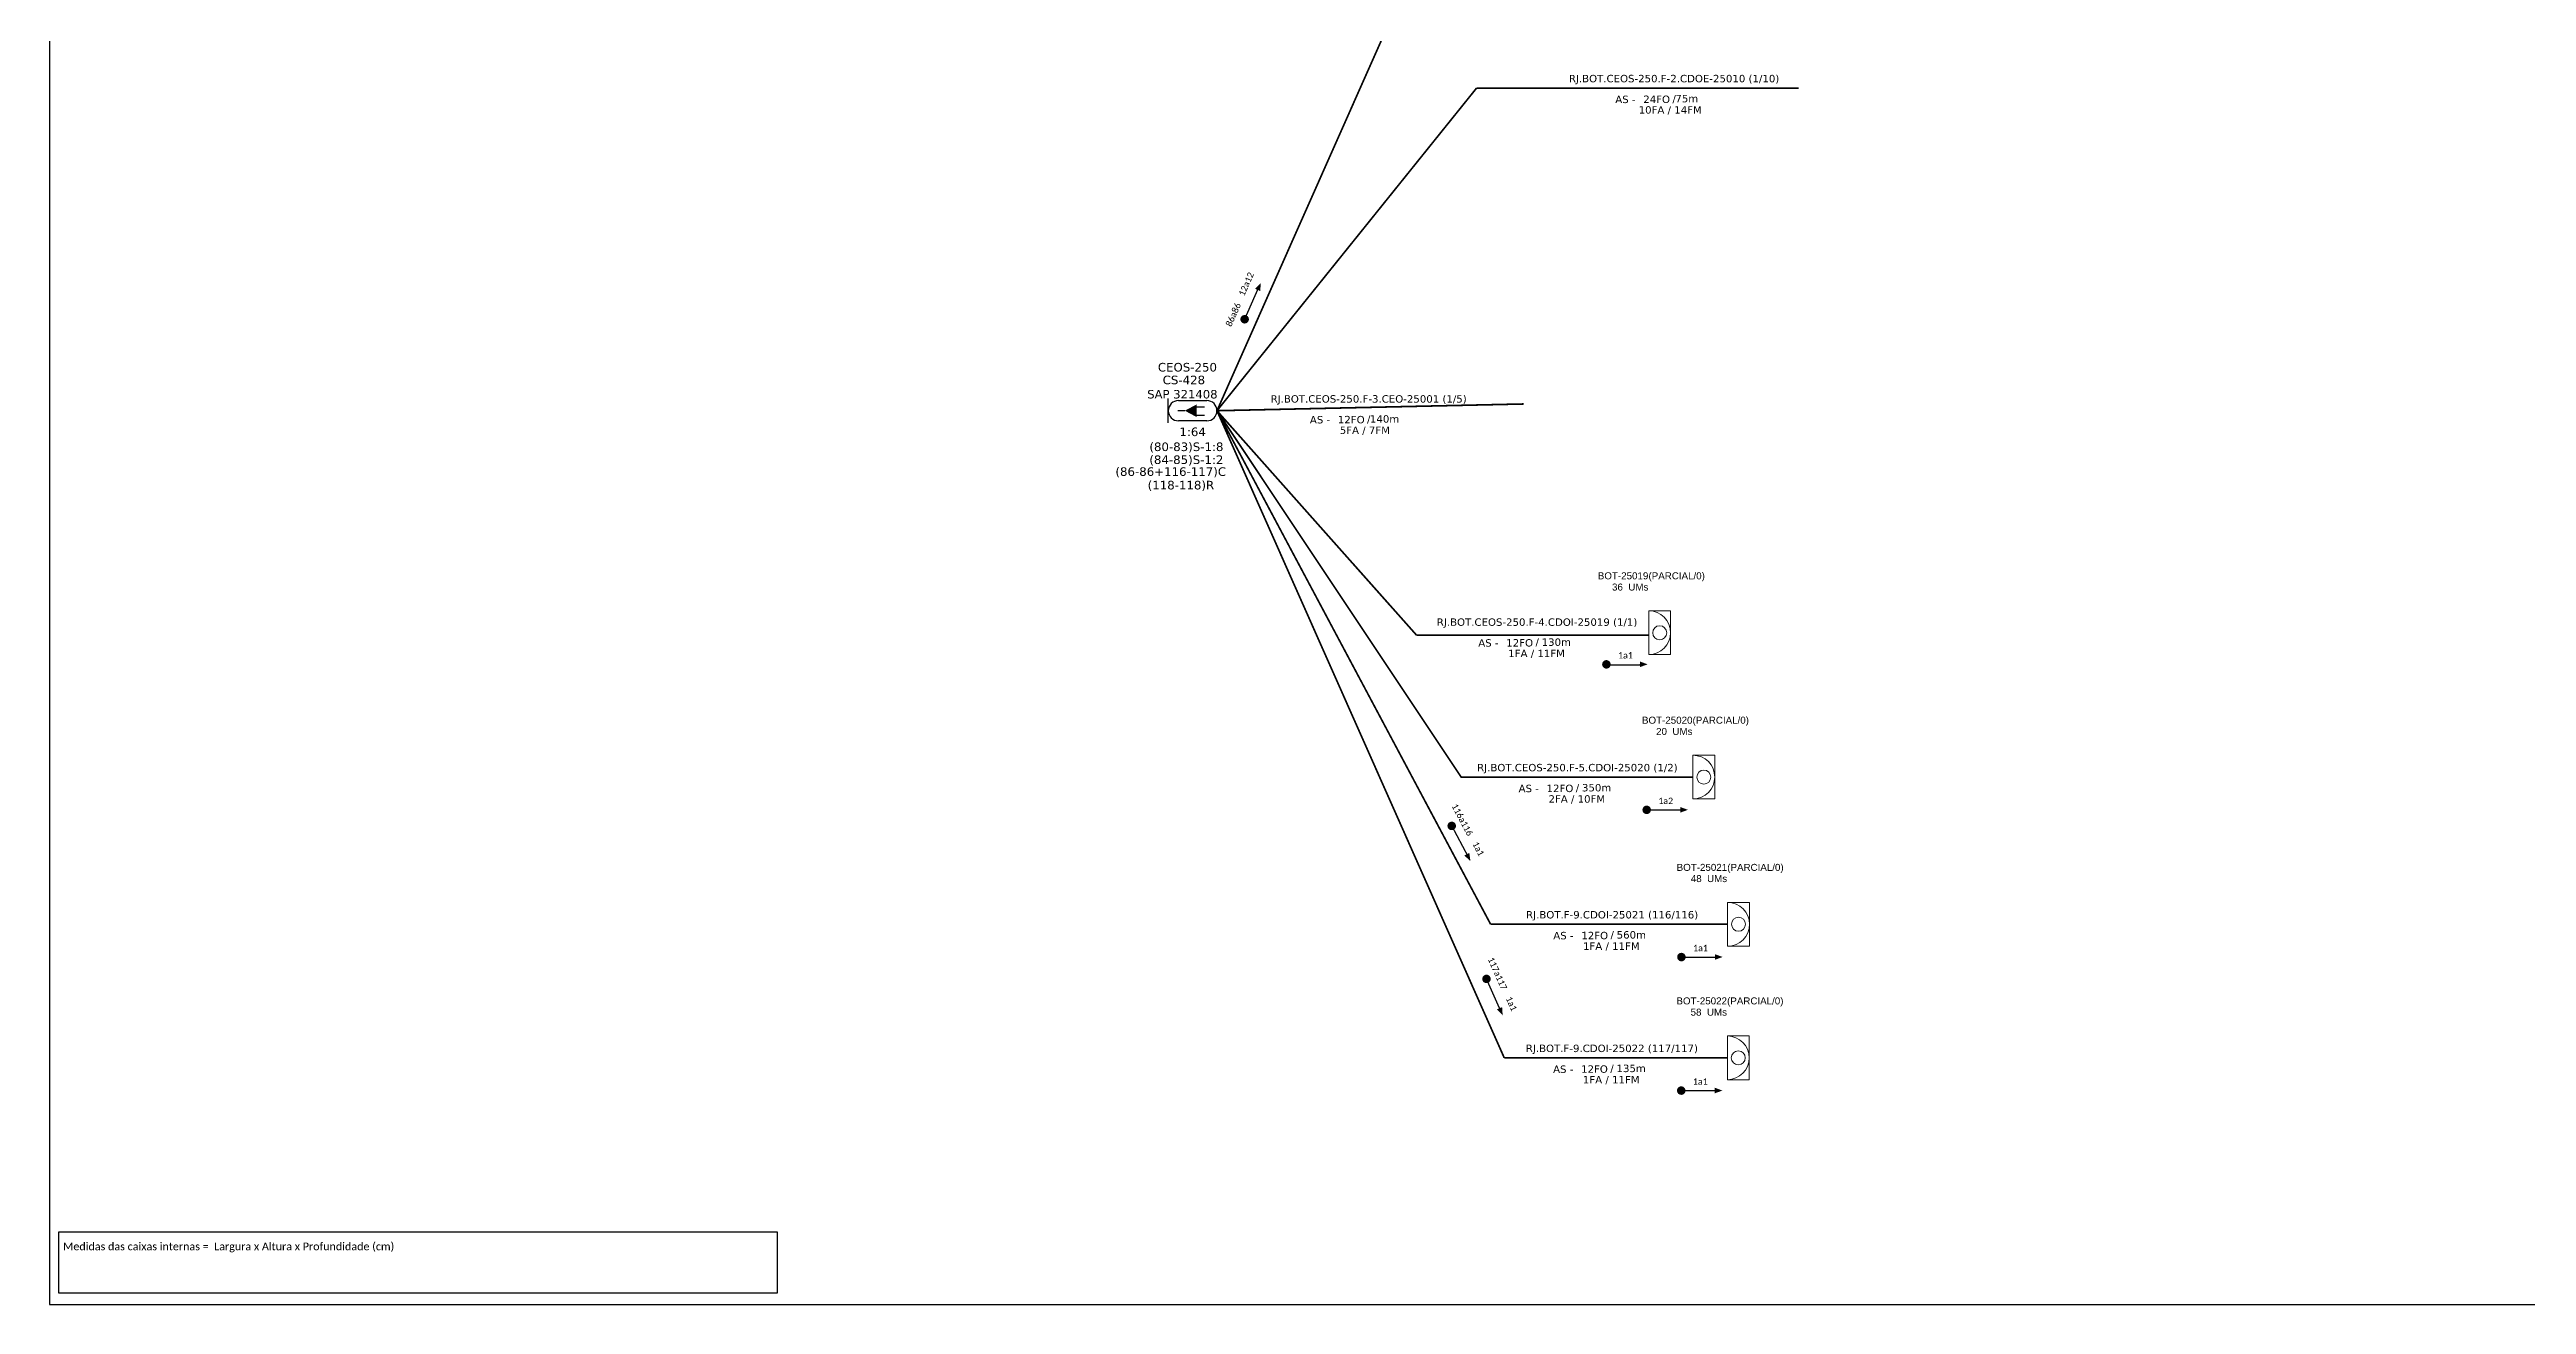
# Model space of a CAD drawing. Header units: metres. Extents: x 694 to 2151, y 611 to 1205.
# Drawn here: x 694 to 1234, y 611 to 885 of the extents above; entities that cross this region are included whole.
import ezdxf
from ezdxf.enums import TextEntityAlignment as Align

# ---------------------------------------------------------------- set-up
doc = ezdxf.new("R2010")
doc.units = ezdxf.units.M
for name, color, linetype, lineweight in [("20.0-LEGENDA DOS CDO'S", 1, 'Continuous', 0), ('20.1-CDO_INTERIOR', 1, 'Continuous', 0), ('40.1-ETIQUETAS', 1, 'Continuous', 20)]:
    doc.layers.add(name, color=color, linetype=linetype, lineweight=lineweight)
for name, color, linetype in [('20.4-CEOS', 1, 'Continuous'), ('CABO OPTICO EXISTENTE', 5, 'Continuous'), ('CAP a instalar', 1, 'Continuous'), ('CD de instalação futura', 8, 'Continuous'), ('SETA', 7, 'Continuous')]:
    doc.layers.add(name, color=color, linetype=linetype)
doc.styles.add('ARIAL', font='arial.ttf')
doc.styles.add('siredit', font='verdana.ttf')
doc.styles.get("Standard").update_dxf_attribs({"font": 'arial.ttf'})
doc.styles.add('WMF-Calibri0', font='calibri.ttf')
doc.linetypes.add('FENCELINE1', pattern='A,0.25,-0.1,[133,ltypeshp.shx,S=0.1,R=0,X=-0.1,Y=0],-0.1,1', length=1.45)

# ---------------------------------------------------------------- blocks, each defined once
blk = doc.blocks.new('ETIQUETA_RS5F')
at = {"layer": '40.1-ETIQUETAS', "color": 0, "style": 'siredit'}
blk.add_text('/', height=1.5, dxfattribs=at).set_placement((1.55, -1.95), align=Align.MIDDLE_RIGHT)
for tag, p in [('ETIQUETA_R_SECUNDARIA', (1.18, 2.1)), ('ETIQUETA_R_PRIMARIA', (1.18, 4.1)), ('F_ATIVAS/F_MORTAS', (1.11, -4.24))]:
    blk.add_attdef(tag, text='', height=1.5, dxfattribs=at).set_placement(p, align=Align.MIDDLE_CENTER)
for tag, p in [('TIPO_CABO', (-6.62, -2.12)), ('CAP_CABO', (0.37, -2.09))]:
    blk.add_attdef(tag, text='', height=1.5, dxfattribs=at).set_placement(p, align=Align.MIDDLE_RIGHT)
blk.add_attdef('METROS', text='', height=1.5, dxfattribs=at).set_placement((2.11, -1.95), align=Align.MIDDLE_LEFT)
for tag, p in [('FUSÃO_1', (0.82, -8.39)), ('FUSÃO_2', (0.82, -10.6)), ('FUSÃO_3', (0.82, -12.93)), ('FUSÃO_4', (0.82, -15.14)), ('FUSÃO_5', (0.82, -17.16))]:
    blk.add_attdef(tag, text='', height=1.5, dxfattribs=at).set_placement(p, align=Align.CENTER)
blk = doc.blocks.new('CDOI_INT')
at = {"layer": '20.1-CDO_INTERIOR', "color": 0, "lineweight": 18}
blk.add_lwpolyline([(4.25, -4.25), (4.25, 4.25), (0, 4.25), (0, -4.25)], close=True, dxfattribs=at)
blk.add_circle((2.12, 0), 1.36, dxfattribs=at)
blk.add_arc((0, 0), 4.25, 270, 90, dxfattribs=at)
at = {"layer": "20.0-LEGENDA DOS CDO'S", "color": 0, "style": 'ARIAL'}
for tag, p in [('CDO_N', (-0.08, 10.38)), ('SPLITER_1', (21.18, 10.38)), ('SPLITER_2', (21.19, 8.68)), ('SAP', (-0.08, 6.23)), ('SURVEY', (-0.08, 8.2)), ('1:XX', (5.94, -2.22)), ('UMS', (5.94, -4.24))]:
    blk.add_attdef(tag, p, '', height=1.36, dxfattribs=at)
blk.add_attdef('FIBRAS_UTILIZADAS', text='', height=1.36, dxfattribs=at).set_placement((15.34, 10.38), align=Align.CENTER)
blk = doc.blocks.new('CEOS_UN_SC')
at = {"layer": '20.4-CEOS', "color": 0}
for p, q in [((-9.11, 2.39), (-2.39, 2.39)), ((-2.39, -2.39), (-9.11, -2.39))]:
    blk.add_line(p, q, dxfattribs=at)
for points in [[(-11.5, -2.89), (-11.5, 2.89)], [(-7.6, 0), (-9.22, 0)], [(-4.96, 0.95), (-2.92, 0.95)], [(-4.96, -1.04), (-2.92, -1.04)]]:
    blk.add_lwpolyline(points, dxfattribs=at)
blk.add_lwpolyline([(-7.6, 0, 0, 2.95, 0), (-4.83, 0, 2.95, 2.95, 0)], format="xyseb", dxfattribs=at)
for centre, start, end in [((-9.11, 0), 90, 270), ((-2.39, 0), 270, 90)]:
    blk.add_arc(centre, 2.39, start, end, dxfattribs=at)
at = {"layer": '20.4-CEOS', "color": 7, "style": 'siredit'}
for tag, height, p in [('LOCAL?', 2.03, (-5.75, 7.27)), ('NOME?', 2.03, (-5.75, 10.27)), ('TIPO?', 2, (-8.17, 3.89))]:
    blk.add_attdef(tag, text='', height=height, dxfattribs=at).set_placement(p, align=Align.MIDDLE_CENTER)
for tag, p in [('RACIO_SPLITAGEM', (-5.75, -3.97)), ('FIBRAS_RESERVA', (-5.75, -7.51))]:
    blk.add_attdef(tag, text='', height=2.03, dxfattribs=at).set_placement(p, align=Align.TOP_CENTER)

msp = doc.modelspace()

# ---------------------------------------------------------------- linework, layer by layer
at = {"color": 7}
msp.add_lwpolyline([(693.87, 610.98), (1534.87, 610.98), (1534.87, 1204.98), (693.87, 1204.98)], close=True, dxfattribs=at)
at = {"color": 8, "const_width": 0.924}
for points in [[(954.48, 825.54, 1), (954.86, 826.39, 1)], [(1033.15, 750.66, 1), (1034.08, 750.66, 1)], [(1041.95, 718.91, 1), (1042.87, 718.91, 1)], [(999.64, 715.82, 1), (1000.08, 715, 1)], [(1049.52, 686.79, 1), (1050.45, 686.79, 1)], [(1007.26, 682.44, 1), (1007.63, 681.6, 1)], [(1049.48, 657.65, 1), (1050.41, 657.65, 1)]]:
    msp.add_lwpolyline(points, format="xyb", close=True, dxfattribs=at)
msp.add_lwpolyline([(1034.07, 750.59), (1040.92, 750.59)])
at = {"color": 0}
msp.add_lwpolyline([(695.87, 626.84), (852.62, 626.84), (852.62, 613.48), (695.87, 613.48)], close=True, dxfattribs=at)
at = {"layer": 'CAP a instalar', "color": 7, "linetype": 'FENCELINE1', "ltscale": 6, "const_width": 0.37}
for points in [[(948.63, 806.01), (1002.93, 928.32)], [(1005.29, 876.42), (948.63, 806.01)], [(1005.29, 876.42), (1075.57, 876.42)]]:
    msp.add_lwpolyline(points, dxfattribs=at)
at = {"layer": 'CAP a instalar', "color": 8, "linetype": 'FENCELINE1', "ltscale": 6, "const_width": 0.37}
for points in [[(948.63, 806.01), (1015.54, 807.48)], [(992.19, 757.02), (948.63, 806.01)], [(1001.92, 726.06), (948.63, 806.01)], [(1008.35, 693.95), (948.63, 806.01)], [(1011.32, 664.8), (948.63, 806.01)], [(992.19, 757.02), (1042.86, 757.02)], [(1001.82, 726.06), (1052.49, 726.06)], [(1008.35, 693.95), (1060.06, 693.95)], [(1011.32, 664.8), (1060.02, 664.8)]]:
    msp.add_lwpolyline(points, dxfattribs=at)
at = {"layer": 'SETA', "color": 8}
for points in [[(954.55, 825.69), (957.78, 832.95)], [(1033.61, 750.66), (1034.08, 750.66)], [(1040.92, 750.66), (1041.56, 750.66)], [(999.72, 715.67), (1003.45, 708.66)], [(1042.41, 718.91), (1050.35, 718.91)], [(1049.98, 686.79), (1057.93, 686.79)], [(1007.33, 682.29), (1010.54, 675.03)], [(1049.94, 657.65), (1057.89, 657.65)]]:
    msp.add_lwpolyline(points, dxfattribs=at)
for points in [[(956.95, 832.62), (958.2, 833.91), (958.07, 832.12)], [(1040.92, 751.29), (1042.61, 750.67), (1040.92, 750.06)], [(1049.72, 719.53), (1051.41, 718.92), (1049.72, 718.3)], [(1003.7, 709.52), (1003.95, 707.73), (1002.61, 708.94)], [(1057.29, 687.42), (1058.98, 686.81), (1057.29, 686.19)], [(1010.86, 675.87), (1010.98, 674.07), (1009.73, 675.37)], [(1057.25, 658.28), (1058.94, 657.66), (1057.25, 657.05)]]:
    msp.add_solid(points, dxfattribs=at)

# ---------------------------------------------------------------- block references
at = {"layer": '20.4-CEOS', "color": 7}
ref = msp.add_blockref('CEOS_UN_SC', (948.63, 806.01), dxfattribs=dict(at, xscale=0.9237888000000002, yscale=0.9237888000000002, zscale=0.9237888000000002))
ref.add_attrib('NOME?', 'CEOS-250', dxfattribs={"color": 7, "height": 1.873, "style": 'siredit'}).set_placement((942.18, 815.5), align=Align.MIDDLE_CENTER)
ref.add_attrib('LOCAL?', 'CS-428', dxfattribs={"color": 7, "height": 1.873, "style": 'siredit'}).set_placement((941.41, 812.72), align=Align.MIDDLE_CENTER)
ref.add_attrib('TIPO?', 'SAP 321408', dxfattribs={"color": 7, "height": 1.848, "style": 'siredit'}).set_placement((941.08, 809.61), align=Align.MIDDLE_CENTER)
ref.add_attrib('RACIO_SPLITAGEM', '1:64', dxfattribs={"color": 7, "height": 1.873, "style": 'siredit'}).set_placement((943.32, 802.34), align=Align.TOP_CENTER)
ref.add_attrib('FIBRAS_RESERVA', '(80-83)S-1:8', dxfattribs={"color": 7, "height": 1.873, "style": 'siredit'}).set_placement((941.96, 799.08), align=Align.TOP_CENTER)
at = {"layer": 'CAP a instalar', "color": 7, "linetype": 'FENCELINE1', "ltscale": 7}
ref = msp.add_blockref('ETIQUETA_RS5F', (1047.11, 876.22), dxfattribs=dict(at, xscale=1.077507242462956, yscale=1.077507242462956, zscale=1.077507242462956))
ref.add_attrib('ETIQUETA_R_SECUNDARIA', 'RJ.BOT.CEOS-250.F-2.CDOE-25010 (1/10)', dxfattribs={"layer": '40.1-ETIQUETAS', "color": 0, "height": 1.6163, "style": 'siredit'}).set_placement((1048.38, 878.49), align=Align.MIDDLE_CENTER)
ref.add_attrib('TIPO_CABO', 'AS -', dxfattribs={"layer": '40.1-ETIQUETAS', "color": 0, "height": 1.616, "style": 'siredit'}).set_placement((1039.98, 873.95), align=Align.MIDDLE_RIGHT)
ref.add_attrib('CAP_CABO', '24FO', dxfattribs={"layer": '40.1-ETIQUETAS', "color": 0, "height": 1.616, "style": 'siredit'}).set_placement((1047.5, 873.97), align=Align.MIDDLE_RIGHT)
ref.add_attrib('METROS', '75m', dxfattribs={"layer": '40.1-ETIQUETAS', "color": 0, "height": 1.616, "style": 'siredit'}).set_placement((1048.66, 874.12), align=Align.MIDDLE_LEFT)
ref.add_attrib('F_ATIVAS/F_MORTAS', '10FA / 14FM', dxfattribs={"layer": '40.1-ETIQUETAS', "color": 0, "height": 1.6163, "style": 'siredit'}).set_placement((1047.54, 871.65), align=Align.MIDDLE_CENTER)
at = {"layer": 'CAP a instalar', "color": 8, "linetype": 'FENCELINE1', "ltscale": 7}
ref = msp.add_blockref('ETIQUETA_RS5F', (980.46, 806.33), dxfattribs=dict(at, xscale=1.077507242462956, yscale=1.077507242462956, zscale=1.077507242462956))
ref.add_attrib('ETIQUETA_R_SECUNDARIA', 'RJ.BOT.CEOS-250.F-3.CEO-25001 (1/5)', dxfattribs={"layer": '40.1-ETIQUETAS', "color": 0, "height": 1.6163, "style": 'siredit'}).set_placement((981.73, 808.59), align=Align.MIDDLE_CENTER)
ref.add_attrib('TIPO_CABO', 'AS -', dxfattribs={"layer": '40.1-ETIQUETAS', "color": 0, "height": 1.616, "style": 'siredit'}).set_placement((973.33, 804.05), align=Align.MIDDLE_RIGHT)
ref.add_attrib('CAP_CABO', '12FO', dxfattribs={"layer": '40.1-ETIQUETAS', "color": 0, "height": 1.616, "style": 'siredit'}).set_placement((980.86, 804.07), align=Align.MIDDLE_RIGHT)
ref.add_attrib('METROS', '140m', dxfattribs={"layer": '40.1-ETIQUETAS', "color": 0, "height": 1.616, "style": 'siredit'}).set_placement((982.01, 804.22), align=Align.MIDDLE_LEFT)
ref.add_attrib('F_ATIVAS/F_MORTAS', '5FA / 7FM', dxfattribs={"layer": '40.1-ETIQUETAS', "color": 0, "height": 1.616, "style": 'siredit'}).set_placement((980.9, 801.75), align=Align.MIDDLE_CENTER)
ref = msp.add_blockref('ETIQUETA_RS5F', (1017.21, 757.62), dxfattribs=dict(at, xscale=1.077507242462116, yscale=1.077507242462116, zscale=1.077507242462116))
ref.add_attrib('ETIQUETA_R_SECUNDARIA', 'RJ.BOT.CEOS-250.F-4.CDOI-25019 (1/1)', dxfattribs={"layer": 'CABO OPTICO EXISTENTE', "color": 0, "height": 1.6163, "style": 'siredit'}).set_placement((1018.48, 759.88), align=Align.MIDDLE_CENTER)
ref.add_attrib('TIPO_CABO', 'AS -', dxfattribs={"layer": '40.1-ETIQUETAS', "color": 0, "height": 1.616, "style": 'siredit'}).set_placement((1010.08, 755.34), align=Align.MIDDLE_RIGHT)
ref.add_attrib('CAP_CABO', '12FO', dxfattribs={"layer": '40.1-ETIQUETAS', "color": 0, "height": 1.616, "style": 'siredit'}).set_placement((1017.6, 755.36), align=Align.MIDDLE_RIGHT)
ref.add_attrib('METROS', '130m', dxfattribs={"layer": '40.1-ETIQUETAS', "color": 0, "height": 1.616, "style": 'siredit'}).set_placement((1019.48, 755.51), align=Align.MIDDLE_LEFT)
ref.add_attrib('F_ATIVAS/F_MORTAS', '1FA / 11FM', dxfattribs={"layer": '40.1-ETIQUETAS', "color": 0, "height": 1.616, "style": 'siredit'}).set_placement((1018.38, 753.04), align=Align.MIDDLE_CENTER)
ref = msp.add_blockref('ETIQUETA_RS5F', (1026.01, 725.86), dxfattribs=dict(at, xscale=1.077507242462116, yscale=1.077507242462116, zscale=1.077507242462116))
ref.add_attrib('ETIQUETA_R_SECUNDARIA', 'RJ.BOT.CEOS-250.F-5.CDOI-25020 (1/2)', dxfattribs={"layer": 'CABO OPTICO EXISTENTE', "color": 0, "height": 1.6163, "style": 'siredit'}).set_placement((1027.28, 728.13), align=Align.MIDDLE_CENTER)
ref.add_attrib('TIPO_CABO', 'AS -', dxfattribs={"layer": '40.1-ETIQUETAS', "color": 0, "height": 1.616, "style": 'siredit'}).set_placement((1018.88, 723.58), align=Align.MIDDLE_RIGHT)
ref.add_attrib('CAP_CABO', '12FO', dxfattribs={"layer": '40.1-ETIQUETAS', "color": 0, "height": 1.616, "style": 'siredit'}).set_placement((1026.4, 723.6), align=Align.MIDDLE_RIGHT)
ref.add_attrib('METROS', '350m', dxfattribs={"layer": '40.1-ETIQUETAS', "color": 0, "height": 1.616, "style": 'siredit'}).set_placement((1028.28, 723.75), align=Align.MIDDLE_LEFT)
ref.add_attrib('F_ATIVAS/F_MORTAS', '2FA / 10FM', dxfattribs={"layer": '40.1-ETIQUETAS', "color": 0, "height": 1.616, "style": 'siredit'}).set_placement((1027.16, 721.29), align=Align.MIDDLE_CENTER)
ref = msp.add_blockref('ETIQUETA_RS5F', (1033.58, 693.75), dxfattribs=dict(at, xscale=1.077507242462116, yscale=1.077507242462116, zscale=1.077507242462116))
ref.add_attrib('ETIQUETA_R_SECUNDARIA', 'RJ.BOT.F-9.CDOI-25021 (116/116)', dxfattribs={"layer": 'CABO OPTICO EXISTENTE', "color": 0, "height": 1.6163, "style": 'siredit'}).set_placement((1034.86, 696.02), align=Align.MIDDLE_CENTER)
ref.add_attrib('TIPO_CABO', 'AS -', dxfattribs={"layer": '40.1-ETIQUETAS', "color": 0, "height": 1.616, "style": 'siredit'}).set_placement((1026.45, 691.47), align=Align.MIDDLE_RIGHT)
ref.add_attrib('CAP_CABO', '12FO', dxfattribs={"layer": '40.1-ETIQUETAS', "color": 0, "height": 1.616, "style": 'siredit'}).set_placement((1033.98, 691.49), align=Align.MIDDLE_RIGHT)
ref.add_attrib('METROS', '560m', dxfattribs={"layer": '40.1-ETIQUETAS', "color": 0, "height": 1.616, "style": 'siredit'}).set_placement((1035.86, 691.64), align=Align.MIDDLE_LEFT)
ref.add_attrib('F_ATIVAS/F_MORTAS', '1FA / 11FM', dxfattribs={"layer": '40.1-ETIQUETAS', "color": 0, "height": 1.616, "style": 'siredit'}).set_placement((1034.69, 689.17), align=Align.MIDDLE_CENTER)
ref = msp.add_blockref('ETIQUETA_RS5F', (1033.54, 664.6), dxfattribs=dict(at, xscale=1.077507242462116, yscale=1.077507242462116, zscale=1.077507242462116))
ref.add_attrib('ETIQUETA_R_SECUNDARIA', 'RJ.BOT.F-9.CDOI-25022 (117/117)', dxfattribs={"layer": 'CABO OPTICO EXISTENTE', "color": 0, "height": 1.6163, "style": 'siredit'}).set_placement((1034.81, 666.87), align=Align.MIDDLE_CENTER)
ref.add_attrib('TIPO_CABO', 'AS -', dxfattribs={"layer": '40.1-ETIQUETAS', "color": 0, "height": 1.616, "style": 'siredit'}).set_placement((1026.41, 662.32), align=Align.MIDDLE_RIGHT)
ref.add_attrib('CAP_CABO', '12FO', dxfattribs={"layer": '40.1-ETIQUETAS', "color": 0, "height": 1.616, "style": 'siredit'}).set_placement((1033.93, 662.35), align=Align.MIDDLE_RIGHT)
ref.add_attrib('METROS', '135m', dxfattribs={"layer": '40.1-ETIQUETAS', "color": 0, "height": 1.616, "style": 'siredit'}).set_placement((1035.82, 662.5), align=Align.MIDDLE_LEFT)
ref.add_attrib('F_ATIVAS/F_MORTAS', '1FA / 11FM', dxfattribs={"layer": '40.1-ETIQUETAS', "color": 0, "height": 1.616, "style": 'siredit'}).set_placement((1034.67, 660.03), align=Align.MIDDLE_CENTER)
at = {"layer": 'CD de instalação futura', "color": 8, "ltscale": 11}
ref = msp.add_blockref('CDOI_INT', (1042.86, 757.56), dxfattribs=dict(at, xscale=1.122787923693115, yscale=1.122787923693115, zscale=1.122787923693115))
ref.add_attrib('CDO_N', 'BOT-25019', dxfattribs={"layer": "20.0-LEGENDA DOS CDO'S", "color": 0, "height": 1.527, "style": 'ARIAL'}).set_placement((1042.77, 769.22), align=Align.RIGHT)
ref.add_attrib('FIBRAS_UTILIZADAS', '    (PARCIAL/0)', dxfattribs={"layer": "20.0-LEGENDA DOS CDO'S", "color": 0, "height": 1.5243, "style": 'ARIAL'}).set_placement((1047.77, 769.22), align=Align.CENTER)
ref.add_attrib('SURVEY', '36  UMs', dxfattribs={"layer": "20.0-LEGENDA DOS CDO'S", "color": 0, "height": 1.527, "style": 'ARIAL'}).set_placement((1042.78, 766.77), align=Align.RIGHT)
ref = msp.add_blockref('CDOI_INT', (1052.49, 726.06), dxfattribs=dict(at, xscale=1.122787923693115, yscale=1.122787923693115, zscale=1.122787923693115))
ref.add_attrib('CDO_N', 'BOT-25020', dxfattribs={"layer": "20.0-LEGENDA DOS CDO'S", "color": 0, "height": 1.527, "style": 'ARIAL'}).set_placement((1052.4, 737.71), align=Align.RIGHT)
ref.add_attrib('FIBRAS_UTILIZADAS', '    (PARCIAL/0)', dxfattribs={"layer": "20.0-LEGENDA DOS CDO'S", "color": 0, "height": 1.5243, "style": 'ARIAL'}).set_placement((1057.39, 737.71), align=Align.CENTER)
ref.add_attrib('SURVEY', '20  UMs', dxfattribs={"layer": "20.0-LEGENDA DOS CDO'S", "color": 0, "height": 1.527, "style": 'ARIAL'}).set_placement((1052.4, 735.26), align=Align.RIGHT)
ref = msp.add_blockref('CDOI_INT', (1060.06, 693.95), dxfattribs=dict(at, xscale=1.122787923693115, yscale=1.122787923693115, zscale=1.122787923693115))
ref.add_attrib('CDO_N', 'BOT-25021', dxfattribs={"layer": "20.0-LEGENDA DOS CDO'S", "color": 0, "height": 1.527, "style": 'ARIAL'}).set_placement((1059.97, 705.6), align=Align.RIGHT)
ref.add_attrib('FIBRAS_UTILIZADAS', '    (PARCIAL/0)', dxfattribs={"layer": "20.0-LEGENDA DOS CDO'S", "color": 0, "height": 1.5243, "style": 'ARIAL'}).set_placement((1064.96, 705.6), align=Align.CENTER)
ref.add_attrib('SURVEY', '48  UMs', dxfattribs={"layer": "20.0-LEGENDA DOS CDO'S", "color": 0, "height": 1.527, "style": 'ARIAL'}).set_placement((1059.97, 703.15), align=Align.RIGHT)
ref = msp.add_blockref('CDOI_INT', (1060.02, 664.8), dxfattribs=dict(at, xscale=1.122787923693115, yscale=1.122787923693115, zscale=1.122787923693115))
ref.add_attrib('CDO_N', 'BOT-25022', dxfattribs={"layer": "20.0-LEGENDA DOS CDO'S", "color": 0, "height": 1.527, "style": 'ARIAL'}).set_placement((1059.93, 676.46), align=Align.RIGHT)
ref.add_attrib('FIBRAS_UTILIZADAS', '    (PARCIAL/0)', dxfattribs={"layer": "20.0-LEGENDA DOS CDO'S", "color": 0, "height": 1.5243, "style": 'ARIAL'}).set_placement((1064.92, 676.46), align=Align.CENTER)
ref.add_attrib('SURVEY', '58  UMs', dxfattribs={"layer": "20.0-LEGENDA DOS CDO'S", "color": 0, "height": 1.527, "style": 'ARIAL'}).set_placement((1059.93, 674.01), align=Align.RIGHT)

# ---------------------------------------------------------------- texts
at = {"color": 8, "char_height": 1.3857, "width": 23.4262, "attachment_point": 5}
for s, insert, rotation in [('\\fCalibri|b0|i0|c0|p34;12a12', (955.03, 833.64), 65.9784), ('{\\fCalibri|b0|i0|c0|p34;86a86}', (952.2, 826.97), 65.9784), ('{\\fCalibri|b0|i0|c0|p34;116a116}', (1002.17, 716.74), 297.9749), ('\\fCalibri|b0|i0|c0|p34;1a1', (1005.68, 710.4), 297.9749), ('{\\fCalibri|b0|i0|c0|p34;117a117}', (1009.85, 683.18), 293.8605), ('\\fCalibri|b0|i0|c0|p34;1a1', (1012.89, 676.6), 293.8605)]:
    msp.add_mtext(s, dxfattribs=dict(at, insert=insert, rotation=rotation))
for s, insert in [('\\fCalibri|b0|i0|c0|p34;1a1', (1037.77, 752.63)), ('\\fCalibri|b0|i0|c0|p34;1a2', (1046.56, 720.87)), ('\\fCalibri|b0|i0|c0|p34;1a1', (1054.14, 688.76)), ('\\fCalibri|b0|i0|c0|p34;1a1', (1054.1, 659.61))]:
    msp.add_mtext(s, dxfattribs=dict(at, insert=insert))
at = {"insert": (696.81, 624.5), "char_height": 1.69, "width": 156.1458, "attachment_point": 1, "style": 'WMF-Calibri0'}
msp.add_mtext('Medidas das caixas internas =  Largura x Altura x Profundidade (cm)', dxfattribs=at)
at = {"layer": '20.4-CEOS', "color": 7, "style": 'siredit'}
for tag, p in [('(84-85)S-1:2', (941.95, 796.26)), ('(86-86+116-117)C', (938.54, 793.66)), ('(118-118)R', (940.76, 790.71))]:
    msp.add_attdef(tag, text='(XX)R', height=1.873, dxfattribs=at).set_placement(p, align=Align.TOP_CENTER)

doc.saveas('drawing.dxf')
